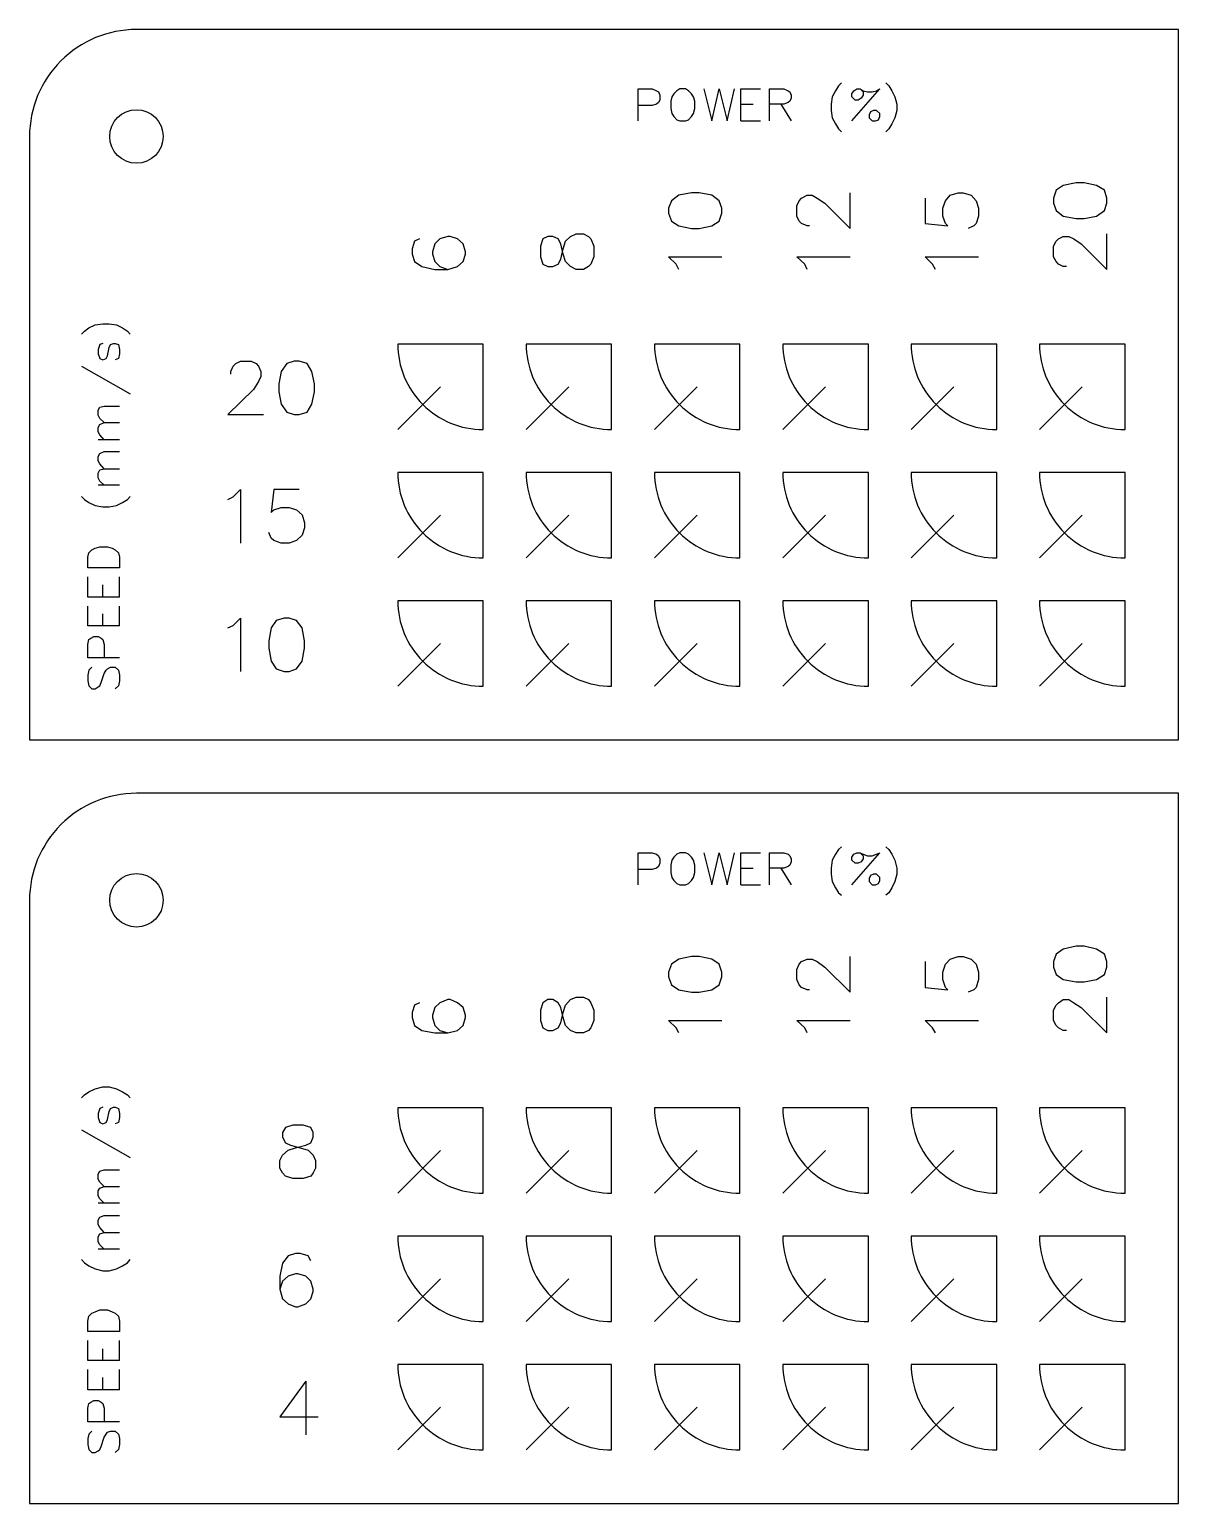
# Model space of a CAD drawing. Extents: x 257 to 820, y -99 to 253.
# Drawn here: x 256.8 to 364.2, y -99.4 to 38.4 of the extents above; entities that cross this region are included whole.
import ezdxf

# ---------------------------------------------------------------- set-up
doc = ezdxf.new("R2010")
doc.units = 0
doc.header["$LTSCALE"] = 2
doc.layers.get('0').update_dxf_attribs({"linetype": 'CONTINUOUS'})

msp = doc.modelspace()

# ---------------------------------------------------------------- linework, layer by layer
for p, q in [((295.19, 5.02), (291.19, 1.02)), ((307.19, 5.02), (303.19, 1.02)), ((319.19, 5.02), (315.19, 1.02)), ((331.19, 5.02), (327.19, 1.02)), ((343.19, 5.02), (339.19, 1.02)), ((355.19, 5.02), (351.19, 1.02)), ((295.19, -6.98), (291.19, -10.98)), ((307.19, -6.98), (303.19, -10.98)), ((319.19, -6.98), (315.19, -10.98)), ((331.19, -6.98), (327.19, -10.98)), ((343.19, -6.98), (339.19, -10.98)), ((355.19, -6.98), (351.19, -10.98)), ((295.19, -18.98), (291.19, -22.98)), ((307.19, -18.98), (303.19, -22.98)), ((319.19, -18.98), (315.19, -22.98)), ((331.19, -18.98), (327.19, -22.98)), ((343.19, -18.98), (339.19, -22.98)), ((355.19, -18.98), (351.19, -22.98)), ((295.19, -66.37), (291.19, -70.37)), ((307.19, -66.37), (303.19, -70.37)), ((319.19, -66.37), (315.19, -70.37)), ((331.19, -66.37), (327.19, -70.37)), ((343.19, -66.37), (339.19, -70.37)), ((355.19, -66.37), (351.19, -70.37)), ((295.19, -78.37), (291.19, -82.37)), ((307.19, -78.37), (303.19, -82.37)), ((319.19, -78.37), (315.19, -82.37)), ((331.19, -78.37), (327.19, -82.37)), ((343.19, -78.37), (339.19, -82.37)), ((355.19, -78.37), (351.19, -82.37)), ((295.19, -90.37), (291.19, -94.37)), ((307.19, -90.37), (303.19, -94.37)), ((319.19, -90.37), (315.19, -94.37)), ((331.19, -90.37), (327.19, -94.37)), ((343.19, -90.37), (339.19, -94.37)), ((355.19, -90.37), (351.19, -94.37))]:
    msp.add_line(p, q)
for points in [[(256.76, -27.98), (364.19, -27.98), (364.19, 38.42), (266.76, 38.42, 0.414214), (256.76, 28.42)], [(299.19, 9.02), (291.19, 9.02, 0.414214), (299.19, 1.02)], [(311.19, 9.02), (303.19, 9.02, 0.414214), (311.19, 1.02)], [(323.19, 9.02), (315.19, 9.02, 0.414214), (323.19, 1.02)], [(335.19, 9.02), (327.19, 9.02, 0.414214), (335.19, 1.02)], [(347.19, 9.02), (339.19, 9.02, 0.414214), (347.19, 1.02)], [(359.19, 9.02), (351.19, 9.02, 0.414214), (359.19, 1.02)], [(299.19, -2.98), (291.19, -2.98, 0.414214), (299.19, -10.98)], [(311.19, -2.98), (303.19, -2.98, 0.414214), (311.19, -10.98)], [(323.19, -2.98), (315.19, -2.98, 0.414214), (323.19, -10.98)], [(335.19, -2.98), (327.19, -2.98, 0.414214), (335.19, -10.98)], [(347.19, -2.98), (339.19, -2.98, 0.414214), (347.19, -10.98)], [(359.19, -2.98), (351.19, -2.98, 0.414214), (359.19, -10.98)], [(299.19, -14.98), (291.19, -14.98, 0.414214), (299.19, -22.98)], [(311.19, -14.98), (303.19, -14.98, 0.414214), (311.19, -22.98)], [(323.19, -14.98), (315.19, -14.98, 0.414214), (323.19, -22.98)], [(335.19, -14.98), (327.19, -14.98, 0.414214), (335.19, -22.98)], [(347.19, -14.98), (339.19, -14.98, 0.414214), (347.19, -22.98)], [(359.19, -14.98), (351.19, -14.98, 0.414214), (359.19, -22.98)], [(256.76, -99.37), (364.19, -99.37), (364.19, -32.98), (266.76, -32.98, 0.414214), (256.76, -42.98)], [(299.19, -62.37), (291.19, -62.37, 0.414214), (299.19, -70.37)], [(311.19, -62.37), (303.19, -62.37, 0.414214), (311.19, -70.37)], [(323.19, -62.37), (315.19, -62.37, 0.414214), (323.19, -70.37)], [(335.19, -62.37), (327.19, -62.37, 0.414214), (335.19, -70.37)], [(347.19, -62.37), (339.19, -62.37, 0.414214), (347.19, -70.37)], [(359.19, -62.37), (351.19, -62.37, 0.414214), (359.19, -70.37)], [(299.19, -74.37), (291.19, -74.37, 0.414214), (299.19, -82.37)], [(311.19, -74.37), (303.19, -74.37, 0.414214), (311.19, -82.37)], [(323.19, -74.37), (315.19, -74.37, 0.414214), (323.19, -82.37)], [(335.19, -74.37), (327.19, -74.37, 0.414214), (335.19, -82.37)], [(347.19, -74.37), (339.19, -74.37, 0.414214), (347.19, -82.37)], [(359.19, -74.37), (351.19, -74.37, 0.414214), (359.19, -82.37)], [(299.19, -86.37), (291.19, -86.37, 0.414214), (299.19, -94.37)], [(311.19, -86.37), (303.19, -86.37, 0.414214), (311.19, -94.37)], [(323.19, -86.37), (315.19, -86.37, 0.414214), (323.19, -94.37)], [(335.19, -86.37), (327.19, -86.37, 0.414214), (335.19, -94.37)], [(347.19, -86.37), (339.19, -86.37, 0.414214), (347.19, -94.37)], [(359.19, -86.37), (351.19, -86.37, 0.414214), (359.19, -94.37)]]:
    msp.add_lwpolyline(points, format="xyb", close=True)
at = {"color": 139}
for points in [[(332.69, 33.44), (332.4, 33.15), (332.11, 32.69), (331.82, 32.12), (331.71, 31.43), (331.71, 30.86), (331.82, 30.17), (332.11, 29.59), (332.4, 29.13), (332.69, 28.84)], [(336.82, 33.44), (337.11, 33.15), (337.4, 32.69), (337.68, 32.12), (337.86, 31.43), (337.86, 30.86), (337.68, 30.17), (337.4, 29.59), (337.11, 29.13), (336.82, 28.84)], [(313.67, 29.88), (313.67, 32.87), (314.99, 32.87), (315.39, 32.69), (315.57, 32.58), (315.68, 32.29), (315.68, 31.83), (315.57, 31.6), (315.39, 31.43), (314.99, 31.32), (313.67, 31.32)], [(319.82, 32.87), (320.56, 29.88), (321.25, 32.87), (322, 29.88), (322.69, 32.87)], [(323.26, 29.88), (323.26, 32.87), (325.1, 32.87)], [(325.96, 29.88), (325.96, 32.87), (327.29, 32.87), (327.69, 32.69), (327.86, 32.58), (327.98, 32.29), (327.98, 32), (327.86, 31.72), (327.69, 31.6), (327.29, 31.43), (325.96, 31.43)], [(333.66, 29.88), (336.25, 32.87)], [(334.41, 32.87), (334.7, 32.58), (334.7, 32.29), (334.52, 32), (334.24, 31.83), (333.95, 31.83), (333.66, 32.12), (333.66, 32.41), (333.84, 32.69), (334.12, 32.87), (334.41, 32.87), (334.7, 32.69), (335.1, 32.58), (335.56, 32.58), (335.96, 32.69), (336.25, 32.87)], [(323.26, 31.43), (324.41, 31.43)], [(327, 31.43), (327.98, 29.88)], [(323.26, 29.88), (325.1, 29.88)], [(329.7, 20.06), (329.47, 20.06), (328.95, 20.29), (328.72, 20.51), (328.49, 20.97), (328.49, 21.95), (328.72, 22.41), (328.95, 22.64), (329.47, 22.93), (329.93, 22.93), (330.39, 22.64), (331.13, 22.18), (333.49, 19.83), (333.49, 23.16)], [(340.5, 22.64), (340.5, 20.29), (342.62, 20.06), (342.39, 20.29), (342.16, 20.97), (342.16, 21.72), (342.39, 22.41), (342.85, 22.93), (343.6, 23.16), (344.06, 23.16), (344.81, 22.93), (345.27, 22.41), (345.5, 21.72), (345.5, 20.97), (345.27, 20.29), (345.04, 20.06), (344.52, 19.83)], [(353.71, 16.26), (353.42, 16.26), (352.97, 16.49), (352.74, 16.72), (352.51, 17.18), (352.51, 18.16), (352.74, 18.62), (352.97, 18.85), (353.42, 19.08), (353.94, 19.08), (354.4, 18.85), (355.09, 18.39), (357.5, 15.98), (357.5, 19.31)], [(293.22, 18.85), (292.76, 18.62), (292.53, 17.93), (292.53, 17.41), (292.76, 16.72), (293.45, 16.26), (294.66, 15.98), (295.86, 15.98), (296.78, 16.26), (297.3, 16.72), (297.53, 17.41), (297.53, 17.64), (297.3, 18.39), (296.78, 18.85), (296.09, 19.08), (295.86, 19.08), (295.12, 18.85), (294.66, 18.39), (294.43, 17.64), (294.43, 17.41), (294.66, 16.72), (295.12, 16.26), (295.86, 15.98)], [(317.46, 15.98), (317.23, 16.49), (316.49, 17.18), (321.48, 17.18)], [(329.47, 15.98), (329.24, 16.49), (328.49, 17.18), (333.49, 17.18)], [(341.48, 15.98), (341.19, 16.49), (340.5, 17.18), (345.5, 17.18)], [(261.62, 9.94), (261.91, 10.23), (262.31, 10.52), (262.89, 10.81), (263.63, 10.92), (264.21, 10.92), (264.9, 10.81), (265.47, 10.52), (265.93, 10.23), (266.16, 9.94)], [(263.63, 9.08), (263.35, 8.97), (263.17, 8.51), (263.17, 8.11), (263.35, 7.65), (263.63, 7.53), (263.92, 7.65), (264.04, 7.93), (264.21, 8.68), (264.32, 8.97), (264.61, 9.08), (264.78, 9.08), (265.07, 8.97), (265.19, 8.51), (265.19, 8.11), (265.07, 7.65), (264.78, 7.53)], [(261.62, 6.96), (266.16, 4.37)], [(275.58, 6.21), (275.58, 6.44), (275.81, 6.96), (276.04, 7.19), (276.5, 7.42), (277.48, 7.42), (277.94, 7.19), (278.17, 6.96), (278.4, 6.44), (278.4, 5.98), (278.17, 5.52), (277.71, 4.77), (275.3, 2.42), (278.63, 2.42)], [(263.75, 1.67), (263.35, 2.07), (263.17, 2.36), (263.17, 2.82), (263.35, 3.11), (263.75, 3.22), (265.19, 3.22)], [(263.75, 0.06), (263.35, 0.52), (263.17, 0.81), (263.17, 1.21), (263.35, 1.5), (263.75, 1.67), (265.19, 1.67)], [(265.19, 0.06), (263.17, 0.06)], [(263.75, -2.64), (263.35, -2.18), (263.17, -1.89), (263.17, -1.49), (263.35, -1.2), (263.75, -1.03), (265.19, -1.03)], [(263.75, -4.19), (263.35, -3.79), (263.17, -3.5), (263.17, -3.04), (263.35, -2.75), (263.75, -2.64), (265.19, -2.64)], [(261.62, -5.22), (261.91, -5.51), (262.31, -5.8), (262.89, -6.08), (263.63, -6.2), (264.21, -6.2), (264.9, -6.08), (265.47, -5.8), (265.93, -5.51), (266.16, -5.22)], [(265.19, -4.19), (263.17, -4.19)], [(275.3, -5.51), (275.81, -5.28), (276.5, -4.59), (276.5, -9.59)], [(281.96, -4.59), (279.6, -4.59), (279.37, -6.72), (279.6, -6.49), (280.29, -6.26), (281.04, -6.26), (281.73, -6.49), (282.25, -6.95), (282.48, -7.69), (282.48, -8.15), (282.25, -8.84), (281.73, -9.36), (281.04, -9.59), (280.29, -9.59), (279.6, -9.36), (279.37, -9.13), (279.14, -8.61)], [(265.19, -14.64), (262.2, -14.64), (262.2, -12.75)], [(263.63, -14.64), (263.63, -13.49)], [(265.19, -14.64), (265.19, -12.75)], [(265.19, -17.34), (262.2, -17.34), (262.2, -15.5)], [(263.63, -17.34), (263.63, -16.19)], [(265.19, -17.34), (265.19, -15.5)], [(275.3, -17.52), (275.81, -17.29), (276.5, -16.6), (276.5, -21.59)], [(265.19, -20.33), (262.2, -20.33), (262.2, -19.07), (262.31, -18.61), (262.48, -18.49), (262.77, -18.32), (263.17, -18.32), (263.46, -18.49), (263.63, -18.61), (263.75, -19.07), (263.75, -20.33)], [(262.6, -21.19), (262.31, -21.48), (262.2, -21.94), (262.2, -22.46), (262.31, -22.92), (262.6, -23.2), (262.89, -23.2), (263.17, -23.03), (263.35, -22.92), (263.46, -22.63), (263.75, -21.77), (263.92, -21.48), (264.04, -21.36), (264.32, -21.19), (264.78, -21.19), (265.07, -21.48), (265.19, -21.94), (265.19, -22.46), (265.07, -22.92), (264.78, -23.2)], [(313.67, -41.53), (313.67, -38.54), (314.99, -38.54), (315.39, -38.66), (315.57, -38.83), (315.68, -39.12), (315.68, -39.52), (315.57, -39.81), (315.39, -39.98), (314.99, -40.09), (313.67, -40.09)], [(319.82, -38.54), (320.56, -41.53), (321.25, -38.54), (322, -41.53), (322.69, -38.54)], [(323.26, -41.53), (323.26, -38.54), (325.1, -38.54)], [(325.96, -41.53), (325.96, -38.54), (327.29, -38.54), (327.69, -38.66), (327.86, -38.83), (327.98, -39.12), (327.98, -39.4), (327.86, -39.69), (327.69, -39.81), (327.29, -39.98), (325.96, -39.98)], [(332.69, -37.97), (332.4, -38.25), (332.11, -38.66), (331.82, -39.23), (331.71, -39.98), (331.71, -40.55), (331.82, -41.24), (332.11, -41.82), (332.4, -42.28), (332.69, -42.51)], [(333.66, -41.53), (336.25, -38.54)], [(334.41, -38.54), (334.7, -38.83), (334.7, -39.12), (334.52, -39.4), (334.24, -39.52), (333.95, -39.52), (333.66, -39.23), (333.66, -38.94), (333.84, -38.66), (334.12, -38.54), (334.41, -38.54), (334.7, -38.66), (335.1, -38.83), (335.56, -38.83), (335.96, -38.66), (336.25, -38.54)], [(336.82, -37.97), (337.11, -38.25), (337.4, -38.66), (337.68, -39.23), (337.86, -39.98), (337.86, -40.55), (337.68, -41.24), (337.4, -41.82), (337.11, -42.28), (336.82, -42.51)], [(323.26, -39.98), (324.41, -39.98)], [(327, -39.98), (327.98, -41.53)], [(323.26, -41.53), (325.1, -41.53)], [(329.7, -51.35), (329.47, -51.35), (328.95, -51.12), (328.72, -50.89), (328.49, -50.38), (328.49, -49.46), (328.72, -48.94), (328.95, -48.71), (329.47, -48.48), (329.93, -48.48), (330.39, -48.71), (331.13, -49.23), (333.49, -51.58), (333.49, -48.25)], [(340.5, -48.71), (340.5, -51.12), (342.62, -51.35), (342.39, -51.12), (342.16, -50.38), (342.16, -49.69), (342.39, -48.94), (342.85, -48.48), (343.6, -48.25), (344.06, -48.25), (344.81, -48.48), (345.27, -48.94), (345.5, -49.69), (345.5, -50.38), (345.27, -51.12), (345.04, -51.35), (344.52, -51.58)], [(293.22, -52.56), (292.76, -52.79), (292.53, -53.48), (292.53, -53.94), (292.76, -54.68), (293.45, -55.14), (294.66, -55.37), (295.86, -55.37), (296.78, -55.14), (297.3, -54.68), (297.53, -53.94), (297.53, -53.71), (297.3, -53.02), (296.78, -52.56), (296.09, -52.27), (295.86, -52.27), (295.12, -52.56), (294.66, -53.02), (294.43, -53.71), (294.43, -53.94), (294.66, -54.68), (295.12, -55.14), (295.86, -55.37)], [(353.71, -55.14), (353.42, -55.14), (352.97, -54.91), (352.74, -54.68), (352.51, -54.22), (352.51, -53.25), (352.74, -52.79), (352.97, -52.56), (353.42, -52.27), (353.94, -52.27), (354.4, -52.56), (355.09, -53.02), (357.5, -55.37), (357.5, -52.04)], [(317.46, -55.37), (317.23, -54.91), (316.49, -54.22), (321.48, -54.22)], [(329.47, -55.37), (329.24, -54.91), (328.49, -54.22), (333.49, -54.22)], [(341.48, -55.37), (341.19, -54.91), (340.5, -54.22), (345.5, -54.22)], [(261.62, -61.46), (261.91, -61.18), (262.31, -60.89), (262.89, -60.6), (263.63, -60.43), (264.21, -60.43), (264.9, -60.6), (265.47, -60.89), (265.93, -61.18), (266.16, -61.46)], [(263.63, -62.32), (263.35, -62.44), (263.17, -62.9), (263.17, -63.3), (263.35, -63.76), (263.63, -63.88), (263.92, -63.76), (264.04, -63.47), (264.21, -62.73), (264.32, -62.44), (264.61, -62.32), (264.78, -62.32), (265.07, -62.44), (265.19, -62.9), (265.19, -63.3), (265.07, -63.76), (264.78, -63.88)], [(261.62, -64.45), (266.16, -67.04)], [(263.75, -69.74), (263.35, -69.33), (263.17, -69.05), (263.17, -68.59), (263.35, -68.3), (263.75, -68.18), (265.19, -68.18)], [(263.75, -71.29), (263.35, -70.88), (263.17, -70.6), (263.17, -70.14), (263.35, -69.91), (263.75, -69.74), (265.19, -69.74)], [(265.19, -71.29), (263.17, -71.29)], [(263.75, -74.04), (263.35, -73.58), (263.17, -73.3), (263.17, -72.9), (263.35, -72.61), (263.75, -72.44), (265.19, -72.44)], [(263.75, -75.6), (263.35, -75.19), (263.17, -74.91), (263.17, -74.45), (263.35, -74.16), (263.75, -74.04), (265.19, -74.04)], [(265.19, -75.6), (263.17, -75.6)], [(261.62, -76.57), (261.91, -76.86), (262.31, -77.15), (262.89, -77.43), (263.63, -77.61), (264.21, -77.61), (264.9, -77.43), (265.47, -77.15), (265.93, -76.86), (266.16, -76.57)], [(283.05, -76.69), (282.82, -76.23), (282.07, -76), (281.62, -76), (280.93, -76.23), (280.41, -76.92), (280.18, -78.12), (280.18, -79.33), (280.41, -80.25), (280.93, -80.71), (281.62, -81), (281.84, -81), (282.59, -80.71), (283.05, -80.25), (283.28, -79.56), (283.28, -79.33), (283.05, -78.58), (282.59, -78.12), (281.84, -77.89), (281.62, -77.89), (280.93, -78.12), (280.41, -78.58), (280.18, -79.33)], [(265.19, -85.99), (262.2, -85.99), (262.2, -84.15)], [(263.63, -85.99), (263.63, -84.9)], [(265.19, -85.99), (265.19, -84.15)], [(265.19, -88.75), (262.2, -88.75), (262.2, -86.85)], [(263.63, -88.75), (263.63, -87.6)], [(265.19, -88.75), (265.19, -86.85)], [(282.59, -87.95), (280.18, -91.28), (283.74, -91.28)], [(282.59, -87.95), (282.59, -92.94)], [(265.19, -91.74), (262.2, -91.74), (262.2, -90.47), (262.31, -90.01), (262.48, -89.9), (262.77, -89.73), (263.17, -89.73), (263.46, -89.9), (263.63, -90.01), (263.75, -90.47), (263.75, -91.74)], [(262.6, -92.6), (262.31, -92.89), (262.2, -93.29), (262.2, -93.86), (262.31, -94.32), (262.6, -94.61), (262.89, -94.61), (263.17, -94.44), (263.35, -94.32), (263.46, -94.04), (263.75, -93.17), (263.92, -92.89), (264.04, -92.71), (264.32, -92.6), (264.78, -92.6), (265.07, -92.89), (265.19, -93.29), (265.19, -93.86), (265.07, -94.32), (264.78, -94.61)]]:
    msp.add_lwpolyline(points, dxfattribs=at)
for points in [[(317.58, 32.87), (317.29, 32.69), (317, 32.41), (316.83, 32.12), (316.72, 31.72), (316.72, 31.03), (316.83, 30.57), (317, 30.28), (317.29, 29.99), (317.58, 29.88), (318.09, 29.88), (318.38, 29.99), (318.67, 30.28), (318.84, 30.57), (318.96, 31.03), (318.96, 31.72), (318.84, 32.12), (318.67, 32.41), (318.38, 32.69), (318.09, 32.87), (317.58, 32.87)], [(335.67, 30.86), (335.39, 30.74), (335.27, 30.45), (335.27, 30.17), (335.56, 29.88), (335.85, 29.88), (336.13, 29.99), (336.25, 30.28), (336.25, 30.57), (335.96, 30.86), (335.67, 30.86)], [(352.51, 22.18), (352.74, 21.49), (353.42, 20.97), (354.63, 20.74), (355.38, 20.74), (356.53, 20.97), (357.27, 21.49), (357.5, 22.18), (357.5, 22.64), (357.27, 23.39), (356.53, 23.85), (355.38, 24.08), (354.63, 24.08), (353.42, 23.85), (352.74, 23.39), (352.51, 22.64), (352.51, 22.18)], [(316.49, 21.26), (316.77, 20.51), (317.46, 20.06), (318.67, 19.83), (319.36, 19.83), (320.56, 20.06), (321.25, 20.51), (321.48, 21.26), (321.48, 21.72), (321.25, 22.41), (320.56, 22.93), (319.36, 23.16), (318.67, 23.16), (317.46, 22.93), (316.77, 22.41), (316.49, 21.72), (316.49, 21.26)], [(304.54, 17.18), (304.77, 16.49), (305.23, 16.26), (305.69, 16.26), (306.2, 16.49), (306.43, 16.95), (306.66, 17.93), (306.89, 18.62), (307.35, 19.08), (307.87, 19.31), (308.56, 19.31), (309.02, 19.08), (309.25, 18.85), (309.53, 18.16), (309.53, 17.18), (309.25, 16.49), (309.02, 16.26), (308.56, 15.98), (307.87, 15.98), (307.35, 16.26), (306.89, 16.72), (306.66, 17.41), (306.43, 18.39), (306.2, 18.85), (305.69, 19.08), (305.23, 19.08), (304.77, 18.85), (304.54, 18.16), (304.54, 17.18)], [(281.5, 7.42), (280.81, 7.19), (280.29, 6.44), (280.06, 5.29), (280.06, 4.54), (280.29, 3.4), (280.81, 2.65), (281.5, 2.42), (281.96, 2.42), (282.71, 2.65), (283.17, 3.4), (283.4, 4.54), (283.4, 5.29), (283.17, 6.44), (282.71, 7.19), (281.96, 7.42), (281.5, 7.42)], [(265.19, -11.89), (262.2, -11.89), (262.2, -10.91), (262.31, -10.51), (262.6, -10.22), (262.89, -10.05), (263.35, -9.93), (264.04, -9.93), (264.5, -10.05), (264.78, -10.22), (265.07, -10.51), (265.19, -10.91), (265.19, -11.89)], [(280.58, -16.6), (279.83, -16.83), (279.37, -17.52), (279.14, -18.72), (279.14, -19.41), (279.37, -20.62), (279.83, -21.36), (280.58, -21.59), (281.04, -21.59), (281.73, -21.36), (282.25, -20.62), (282.48, -19.41), (282.48, -18.72), (282.25, -17.52), (281.73, -16.83), (281.04, -16.6), (280.58, -16.6)], [(317.58, -38.54), (317.29, -38.66), (317, -38.94), (316.83, -39.23), (316.72, -39.69), (316.72, -40.38), (316.83, -40.84), (317, -41.13), (317.29, -41.41), (317.58, -41.53), (318.09, -41.53), (318.38, -41.41), (318.67, -41.13), (318.84, -40.84), (318.96, -40.38), (318.96, -39.69), (318.84, -39.23), (318.67, -38.94), (318.38, -38.66), (318.09, -38.54), (317.58, -38.54)], [(335.67, -40.55), (335.39, -40.67), (335.27, -40.95), (335.27, -41.24), (335.56, -41.53), (335.85, -41.53), (336.13, -41.41), (336.25, -41.13), (336.25, -40.84), (335.96, -40.55), (335.67, -40.55)], [(352.51, -49.23), (352.74, -49.92), (353.42, -50.38), (354.63, -50.61), (355.38, -50.61), (356.53, -50.38), (357.27, -49.92), (357.5, -49.23), (357.5, -48.71), (357.27, -48.02), (356.53, -47.56), (355.38, -47.27), (354.63, -47.27), (353.42, -47.56), (352.74, -48.02), (352.51, -48.71), (352.51, -49.23)], [(316.49, -50.15), (316.77, -50.89), (317.46, -51.35), (318.67, -51.58), (319.36, -51.58), (320.56, -51.35), (321.25, -50.89), (321.48, -50.15), (321.48, -49.69), (321.25, -48.94), (320.56, -48.48), (319.36, -48.25), (318.67, -48.25), (317.46, -48.48), (316.77, -48.94), (316.49, -49.69), (316.49, -50.15)], [(304.54, -54.22), (304.77, -54.91), (305.23, -55.14), (305.69, -55.14), (306.2, -54.91), (306.43, -54.45), (306.66, -53.48), (306.89, -52.79), (307.35, -52.27), (307.87, -52.04), (308.56, -52.04), (309.02, -52.27), (309.25, -52.56), (309.53, -53.25), (309.53, -54.22), (309.25, -54.91), (309.02, -55.14), (308.56, -55.37), (307.87, -55.37), (307.35, -55.14), (306.89, -54.68), (306.66, -53.94), (306.43, -53.02), (306.2, -52.56), (305.69, -52.27), (305.23, -52.27), (304.77, -52.56), (304.54, -53.25), (304.54, -54.22)], [(281.39, -63.99), (280.7, -64.22), (280.41, -64.68), (280.41, -65.14), (280.7, -65.66), (281.16, -65.89), (282.07, -66.12), (282.82, -66.35), (283.28, -66.81), (283.51, -67.32), (283.51, -68.01), (283.28, -68.47), (283.05, -68.76), (282.36, -68.99), (281.39, -68.99), (280.7, -68.76), (280.41, -68.47), (280.18, -68.01), (280.18, -67.32), (280.41, -66.81), (280.93, -66.35), (281.62, -66.12), (282.59, -65.89), (283.05, -65.66), (283.28, -65.14), (283.28, -64.68), (283.05, -64.22), (282.36, -63.99), (281.39, -63.99)], [(265.19, -83.29), (262.2, -83.29), (262.2, -82.32), (262.31, -81.86), (262.6, -81.57), (262.89, -81.45), (263.35, -81.28), (264.04, -81.28), (264.5, -81.45), (264.78, -81.57), (265.07, -81.86), (265.19, -82.32), (265.19, -83.29)]]:
    msp.add_lwpolyline(points, close=True, dxfattribs=at)
for centre in [(266.76, 28.42), (266.76, -42.98)]:
    msp.add_circle(centre, 2.5)

doc.saveas('drawing.dxf')
